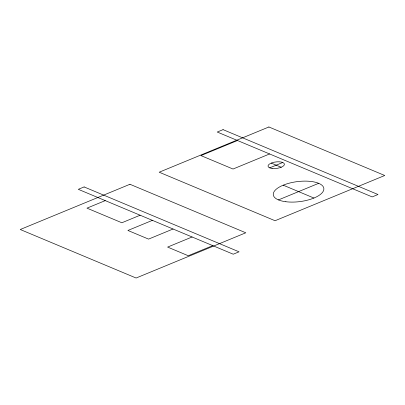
<?xml version="1.0" encoding="UTF-8"?>
<svg xmlns="http://www.w3.org/2000/svg" width="405" height="405" viewBox="0 0 405 405"><rect width="100%" height="100%" fill="white"/><g stroke="black" fill="none" stroke-linecap="round" stroke-linejoin="round"><path stroke-width="0.61" d="M237.492 140.51L200.926 155.586L233.032 169.032L269.598 153.951M105.249 200.612L86.969 208.15L121.864 222.76L140.145 215.222M269.715 167.857L282.731 162.491M152.401 220.355L127.904 230.46L148.564 239.107L173.062 229.007M278.463 199.903L318.684 183.318M192.112 236.986L167.614 247.085L188.269 255.737L212.772 245.638M271.254 163.094L281.192 167.255M283.222 185.181L313.926 198.04M84.108 186.933L78.302 189.327L233.239 254.208L239.046 251.814L84.108 186.933M223.059 129.64L217.252 132.035L372.19 196.911L377.997 194.516L223.059 129.64M129.944 184.275L20.25 229.508L136.105 278.022L245.8 232.789L129.944 184.275M268.895 126.978L159.2 172.211L275.056 220.725L384.75 175.492L268.895 126.978M285.869 201.736A25.469 10.074 -7.2 0 0 323.873 188.948A25.469 10.074 -7.2 0 0 285.976 184.153A25.469 10.074 -7.2 0 0 285.869 201.736M272.114 168.45A8.242 3.26 -7.2 0 0 284.411 164.314A8.242 3.26 -7.2 0 0 272.145 162.759A8.242 3.26 -7.2 0 0 272.114 168.45"/></g></svg>
